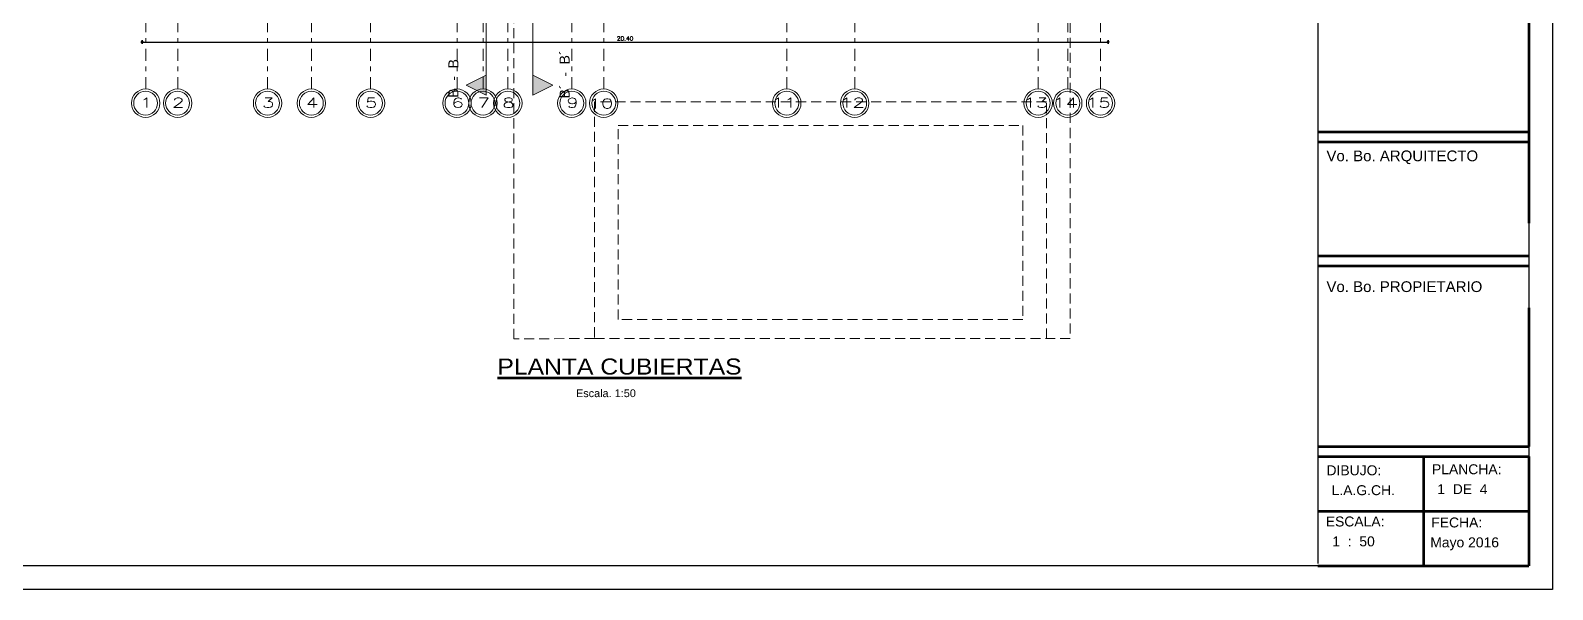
# Model space of a CAD drawing. Header units: metres. Extents: x -50 to 76, y -61 to 14.
# Drawn here: x 44.1 to 76.25, y -20.8 to -8.99 of the extents above; entities that cross this region are included whole.
import ezdxf
from ezdxf.enums import TextEntityAlignment as Align

# ---------------------------------------------------------------- set-up
doc = ezdxf.new("R2010")
doc.units = ezdxf.units.M
doc.header["$MEASUREMENT"] = 0
for name, pattern in [('CENTERX2', [4, 2.5, -0.5, 0.5, -0.5]), ('DASHDOT2', [0.5, 0.25, -0.125, 0, -0.125]), ('Línea Oculta', [0.3175, 0.211667, -0.105833])]:
    doc.linetypes.add(name, pattern=pattern)
for name, color, linetype, lineweight in [('1 CORTES', 113, 'Continuous', 18), ('1 PISOS', 252, 'Continuous', 35), ('_TXT1', 7, 'Continuous', 0), ('achurados', 251, 'Continuous', 0), ('COTAS', 251, 'Continuous', 35), ('EJES', 251, 'CENTERX2', 0), ('F-PLANO 3', 81, 'Continuous', 20), ('muros', 7, 'Continuous', 60), ('TEXTO1', 7, 'Continuous', 60), ('TITULOS', 9, 'Continuous', 60), ('VP', 2, 'Continuous', 25)]:
    doc.layers.add(name, color=color, linetype=linetype, lineweight=lineweight)
doc.styles.add('cotas', font='romans.shx')
doc.styles.add('DISEÑO', font='arial.ttf', dxfattribs={"width": 1.1})
doc.styles.add('Estilo_Generado_1', font='arial.ttf')
doc.styles.add('ROMANS', font='romans', dxfattribs={"width": 0.7})
doc.styles.add('style1', font='Swis721 Blk BT Black.ttf')
doc.dimstyles.new('COT-50', dxfattribs={"dimscale": 0.5, "dimtxt": 0.18, "dimasz": 0.05, "dimexe": 0.08, "dimexo": 0.1, "dimgap": 0.06, "dimtad": 1, "dimzin": 4, "dimdsep": 46, "dimtxsty": 'cotas', "dimblk1": 'COTA', "dimblk2": 'COTA', "dimsah": 1, "dimcen": 0.09, "dimse1": 1, "dimse2": 1, "dimclrd": 256, "dimclre": 253, "dimclrt": 14, "dimadec": 0, "dimazin": 0, "dimtfac": 1, "dimtix": 1, "dimtmove": 0, "dimatfit": 3, "dimldrblk": 'COTA', "dimfxl": 1, "dimtfill": 1, "dimtfillclr": 256, "dimtolj": 1, "dimtzin": 12, "dimarcsym": 0})

# ---------------------------------------------------------------- blocks, each defined once
blk = doc.blocks.new('COTA')
for p, q in [((-1, 0), (1, 0)), ((0, 1.5), (0, -1.5))]:
    blk.add_line(p, q)
blk.add_circle((0, 0), 0.5)
blk = doc.blocks.new('*D625')
at = {"layer": 'COTAS', "lineweight": -2, "transparency": 16777216}
blk.add_line((46.486, -9.238), (66.836, -9.238), dxfattribs=at)
at = {"layer": 'Defpoints', "color": 0, "transparency": 16777216}
for p in [(46.461, -5.75), (66.861, -6.8), (66.861, -9.238)]:
    blk.add_point(p, dxfattribs=at)
at = {"layer": 'COTAS', "lineweight": -2, "transparency": 16777216, "xscale": 0.025, "yscale": 0.025, "zscale": 0.025, "rotation": 180}
blk.add_blockref('COTA', (46.461, -9.238), dxfattribs=at)
at = {"layer": 'COTAS', "lineweight": -2, "transparency": 16777216, "xscale": 0.025, "yscale": 0.025, "zscale": 0.025}
blk.add_blockref('COTA', (66.861, -9.238), dxfattribs=at)
at = {"layer": 'COTAS', "color": 14, "transparency": 16777216, "insert": (56.661, -9.163), "char_height": 0.09, "attachment_point": 5, "style": 'cotas', "bg_fill": 3, "box_fill_scale": 1.25, "bg_fill_color": 256, "bg_fill_true_color": 13158600, "bg_fill_transparency": 0}
blk.add_mtext('\\A1;20.40', dxfattribs=at)

msp = doc.modelspace()

# ---------------------------------------------------------------- hatches: boundary and pattern name
at = {"layer": '1 CORTES'}
for points in [[(53.723, -9.936), (53.302, -10.146), (53.723, -10.357)], [(54.713, -9.936), (54.713, -10.357), (55.134, -10.146)]]:
    msp.add_hatch(color=256, dxfattribs=at).paths.add_polyline_path(points)

# ---------------------------------------------------------------- linework, layer by layer
for p, q in [((76.247, 14.199), (76.247, -20.801)), ((71.291, 13.699), (71.291, -20.253)), ((75.747, 13.699), (75.747, -20.301)), ((75.747, -20.301), (16.747, -20.301)), ((76.247, -20.801), (16.247, -20.801))]:
    msp.add_line(p, q)
for p, q in [((53.723, -9.936), (53.723, 7.946)), ((54.713, 7.946), (54.713, -9.936)), ((53.302, -10.146), (53.723, -9.936)), ((53.723, -9.936), (53.723, -10.357)), ((54.713, -10.357), (54.713, -9.757)), ((54.713, -9.936), (54.713, -10.357)), ((55.134, -10.146), (54.713, -9.936)), ((53.723, -10.357), (53.302, -10.146)), ((54.713, -10.357), (55.134, -10.146))]:
    msp.add_line(p, q, dxfattribs=at)
at = {"layer": '1 PISOS', "linetype": 'Línea Oculta', "lineweight": 13}
msp.add_line((56.011, -15.5), (65.561, -15.5), dxfattribs=at)
for points in [[(54.311, -8.75), (65.561, -8.75), (65.561, -3.75), (66.061, -3.75), (66.061, -15.5), (65.561, -15.5), (65.561, -10.5), (56.011, -10.5), (56.011, -15.5), (54.311, -15.505)], [(56.511, -11), (65.061, -11), (65.061, -15.096), (56.511, -15.1)]]:
    msp.add_lwpolyline(points, close=True, dxfattribs=at)
at = {"layer": 'achurados', "color": 251, "linetype": 'ByBlock'}
for centre in [(46.534, -10.529), (47.209, -10.529), (49.109, -10.529), (50.034, -10.529), (51.284, -10.529), (53.109, -10.529), (53.659, -10.529), (54.184, -10.529), (55.534, -10.529), (56.209, -10.529), (60.074, -10.529), (61.509, -10.529), (65.384, -10.529), (66.009, -10.529), (66.701, -10.529)]:
    msp.add_circle(centre, 0.3, dxfattribs=at)
at = {"layer": 'EJES', "linetype": 'DASHDOT2'}
for p, q in [((46.536, -10.231), (46.536, 7.233)), ((46.536, -10.231), (46.536, 7.233)), ((47.211, -10.231), (47.211, 7.233)), ((47.211, -10.231), (47.211, 7.233)), ((49.111, -10.231), (49.111, 7.233)), ((49.111, -10.231), (49.111, 7.233)), ((50.036, -10.231), (50.036, 7.233)), ((50.036, -10.231), (50.036, 7.233)), ((51.286, -10.231), (51.286, 7.233)), ((51.286, -10.231), (51.286, 7.233)), ((53.111, -10.231), (53.111, 7.233)), ((53.661, -10.231), (53.661, 7.233)), ((54.186, -10.231), (54.186, 7.233)), ((54.186, -10.231), (54.186, 7.233)), ((55.536, -10.231), (55.536, 7.233)), ((55.536, -10.231), (55.536, 7.233)), ((56.211, -10.231), (56.211, 7.233)), ((56.211, -10.231), (56.211, 7.233)), ((60.076, -10.231), (60.076, 7.233)), ((60.076, -10.231), (60.076, 7.233)), ((61.511, -10.231), (61.511, 7.233)), ((61.511, -10.231), (61.511, 7.233)), ((65.386, -10.231), (65.386, 7.233)), ((65.386, -10.231), (65.386, 7.233)), ((66.011, -10.231), (66.011, 7.233)), ((66.703, -10.231), (66.703, 7.233))]:
    msp.add_line(p, q, dxfattribs=at)
at = {"layer": 'F-PLANO 3', "color": 1, "linetype": 'ByBlock'}
for centre in [(46.534, -10.529), (47.209, -10.529), (49.109, -10.529), (50.034, -10.529), (51.284, -10.529), (53.109, -10.529), (53.659, -10.529), (54.184, -10.529), (55.534, -10.529), (56.209, -10.529), (60.074, -10.529), (61.509, -10.529), (65.384, -10.529), (66.009, -10.529), (66.701, -10.529)]:
    msp.add_circle(centre, 0.252, dxfattribs=at)
at = {"layer": 'muros'}
for p, q in [((75.747, -6.126), (75.747, -11.807)), ((75.747, -10.436), (75.747, -13.061)), ((71.291, -11.133), (75.747, -11.133)), ((71.291, -11.343), (75.747, -11.343)), ((71.291, -13.752), (75.747, -13.752)), ((71.291, -13.962), (75.747, -13.962)), ((75.747, -14.852), (75.747, -17.781)), ((71.291, -17.781), (75.747, -17.781)), ((71.291, -17.991), (75.747, -17.991)), ((73.519, -17.991), (73.519, -20.301)), ((75.747, -17.991), (75.747, -20.301)), ((71.291, -19.146), (75.747, -19.146)), ((71.291, -20.301), (75.747, -20.301))]:
    msp.add_line(p, q, dxfattribs=at)

# ---------------------------------------------------------------- texts
at = {"layer": '1 CORTES', "style": 'Estilo_Generado_1'}
for s, p in [('B  -  B', (53.139, -10.415)), ('B´  -  B´', (55.488, -10.428))]:
    msp.add_text(s, height=0.2107, rotation=90, dxfattribs=at).set_placement(p)
at = {"layer": '_TXT1', "style": 'ROMANS', "width": 1.5}
for s, height, p in [('1', 0.204, (46.418, -10.622)), ('2', 0.204, (47.093, -10.622)), ('3', 0.204, (48.993, -10.622)), ('4', 0.204, (49.918, -10.622)), ('5', 0.204, (51.168, -10.622)), ('6', 0.204, (52.993, -10.622)), ('7', 0.204, (53.543, -10.622)), ('8', 0.204, (54.068, -10.622)), ('9', 0.204, (55.418, -10.622)), ('10', 0.2042, (55.889, -10.639)), ('11', 0.2042, (59.754, -10.622)), ('12', 0.2042, (61.199, -10.622)), ('13', 0.2042, (65.074, -10.622)), ('14', 0.2042, (65.699, -10.622)), ('15', 0.2042, (66.391, -10.622))]:
    msp.add_text(s, height=height, dxfattribs=at).set_placement(p)
at = {"layer": 'muros', "style": 'style1'}
for s, height, p in [('Vo. Bo. ARQUITECTO', 0.2268, (71.472, -11.755)), ('Vo. Bo. PROPIETARIO', 0.2268, (71.472, -14.517)), ('DIBUJO:', 0.21, (71.473, -18.387)), ('PLANCHA:', 0.21, (73.701, -18.365)), ('ESCALA:', 0.21, (71.458, -19.468)), ('FECHA:', 0.21, (73.686, -19.489))]:
    msp.add_text(s, height=height, dxfattribs=at).set_placement(p)
at = {"layer": 'TEXTO1', "style": 'DISEÑO'}
msp.add_text('Escala. 1:50', height=0.16459, dxfattribs=at).set_placement((56.255, -16.786), align=Align.BOTTOM_CENTER)
at = {"layer": 'TITULOS', "style": 'DISEÑO', "width": 1.1}
msp.add_text('%%UPLANTA CUBIERTAS', height=0.33936, dxfattribs=at).set_placement((56.542, -16.362), align=Align.BOTTOM_CENTER)
at = {"layer": 'VP', "style": 'style1'}
for s, p in [('L.A.G.CH.', (71.582, -18.807)), ('1  DE  4', (73.814, -18.785)), ('1  :  50', (71.596, -19.888)), ('Mayo 2016', (73.665, -19.909))]:
    msp.add_text(s, height=0.21, dxfattribs=at).set_placement(p)

# ---------------------------------------------------------------- next in the draw order: dimensions: what is measured, and where the dimension line sits
at = {"layer": 'COTAS'}
dim = msp.add_linear_dim(base=(66.861, -9.238), p1=(46.461, -5.75), p2=(66.861, -6.8), dimstyle='COT-50', dxfattribs=at)
dim.commit()
dim.dimension.update_dxf_attribs({"geometry": '*D625', "text_midpoint": (56.661, -9.163)})

doc.saveas('drawing.dxf')
